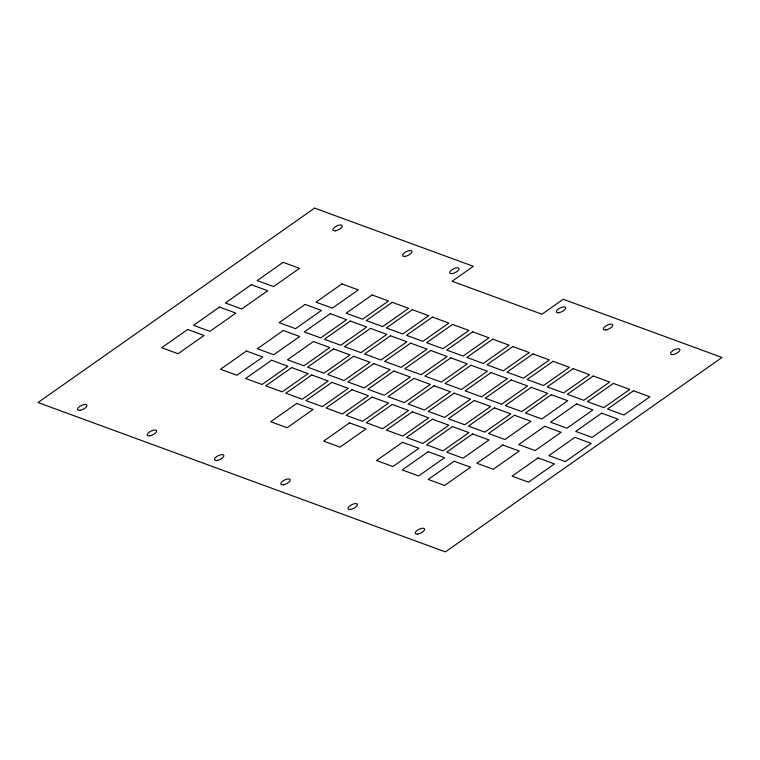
<?xml version="1.0" encoding="UTF-8"?>
<svg xmlns="http://www.w3.org/2000/svg" width="760" height="760" viewBox="0 0 760 760"><rect width="100%" height="100%" fill="white"/><g stroke="black" fill="none" stroke-linecap="round" stroke-linejoin="round"><path stroke-width="1.14" d="M314.602 208.107L38 402.543L445.398 551.893L722 357.456L563.236 299.26L541.966 314.212L452.086 281.267L473.356 266.304L314.602 208.107M187.644 329.469L161.68 347.709L178.077 353.723L204.041 335.474L187.644 329.469M219.469 307.087L193.515 325.337L209.912 331.351L235.866 313.101L219.469 307.087M251.303 284.715L225.34 302.964L241.737 308.969L267.701 290.728L251.303 284.715M283.128 262.342L257.174 280.582L273.572 286.596L299.526 268.346L283.128 262.342M305.064 304.418L279.101 322.667L295.498 328.681L321.461 310.431L305.064 304.418M246.44 351.015L220.486 369.265L236.882 375.278L262.837 357.029L246.44 351.015M341.933 283.898L315.97 302.138L332.367 308.151L358.33 289.902L341.933 283.898M283.309 330.495L257.355 348.735L273.752 354.749L299.706 336.499L283.309 330.495M330.258 313.661L304.304 331.911L320.701 337.915L346.655 319.675L330.258 313.661M271.586 360.24L245.632 378.49L262.029 384.493L287.983 366.253L271.586 360.24M372.115 294.956L346.161 313.205L362.558 319.219L388.512 300.969L372.115 294.956M313.443 341.534L287.489 359.784L303.886 365.798L329.84 347.548L313.443 341.534M350.312 321.014L324.358 339.255L340.755 345.268L366.709 327.019L350.312 321.014M291.697 367.612L265.734 385.852L282.131 391.865L308.094 373.616L291.697 367.612M392.226 302.328L366.263 320.577L382.66 326.591L408.623 308.341L392.226 302.328M333.545 348.906L307.591 367.156L323.988 373.169L349.942 354.92L333.545 348.906M370.424 328.377L344.46 346.626L360.858 352.64L386.821 334.39L370.424 328.377M311.799 374.974L285.845 393.224L302.242 399.237L328.197 380.988L311.799 374.974M412.328 309.7L386.374 327.949L402.772 333.963L428.726 315.713L412.328 309.7M353.656 356.278L327.702 374.528L344.09 380.541L370.053 362.292L353.656 356.278M390.526 335.749L364.572 353.998L380.969 360.012L406.923 341.762L390.526 335.749M296.675 403.474L270.712 421.724L287.109 427.737L313.063 409.488L296.675 403.474M331.901 382.346L305.947 400.596L322.344 406.609L348.298 388.36L331.901 382.346M432.44 317.072L406.476 335.322L422.873 341.325L448.837 323.085L432.44 317.072M373.758 363.651L347.805 381.9L364.202 387.904L390.155 369.664L373.758 363.651M410.628 343.121L384.674 361.37L401.071 367.384L427.025 349.135L410.628 343.121M352.013 389.719L326.049 407.968L342.447 413.981L368.41 395.732L352.013 389.719M452.542 324.444L426.588 342.694L442.985 348.697L468.939 330.448L452.542 324.444M393.87 371.022L367.906 389.272L384.303 395.276L410.267 377.026L393.87 371.022M430.74 350.493L404.776 368.742L421.173 374.747L447.137 356.506L430.74 350.493M372.115 397.09L346.161 415.34L362.558 421.344L388.512 403.104L372.115 397.09M472.653 331.816L446.69 350.056L463.087 356.07L489.041 337.82L472.653 331.816M349.581 422.873L323.627 441.123L340.024 447.137L365.978 428.887L349.581 422.873M413.972 378.394L388.018 396.634L404.415 402.648L430.369 384.398L413.972 378.394M450.841 357.865L424.887 376.115L441.284 382.118L467.238 363.878L450.841 357.865M392.226 404.462L366.263 422.712L382.66 428.716L408.623 410.476L392.226 404.462M492.756 339.178L466.801 357.428L483.198 363.441L509.153 345.192L492.756 339.178M434.083 385.757L408.12 404.006L424.517 410.02L450.48 391.77L434.083 385.757M470.953 365.237L444.99 383.477L461.387 389.49L487.35 371.241L470.953 365.237M412.328 411.834L386.374 430.074L402.772 436.088L428.726 417.838L412.328 411.834M512.857 346.55L486.903 364.8L503.3 370.813L529.255 352.564L512.857 346.55M454.185 393.129L428.231 411.378L444.628 417.392L470.582 399.142L454.185 393.129M491.055 372.599L465.101 390.849L481.498 396.862L507.452 378.613L491.055 372.599M432.44 419.206L406.476 437.447L422.873 443.46L448.837 425.21L432.44 419.206M402.496 442.272L376.542 460.522L392.939 466.526L418.893 448.286L402.496 442.272M532.969 353.923L507.006 372.172L523.403 378.185L549.366 359.936L532.969 353.923M474.297 400.501L448.333 418.75L464.73 424.764L490.694 406.514L474.297 400.501M511.167 379.971L485.203 398.221L501.6 404.234L527.563 385.985L511.167 379.971M452.542 426.569L426.588 444.818L442.985 450.832L468.939 432.582L452.542 426.569M553.071 361.294L527.117 379.544L543.514 385.548L569.468 367.308L553.071 361.294M428.203 451.697L402.24 469.936L418.637 475.95L444.6 457.7L428.203 451.697M494.399 407.873L468.445 426.123L484.842 432.126L510.796 413.887L494.399 407.873M531.269 387.344L505.314 405.593L521.711 411.606L547.665 393.357L531.269 387.344M472.653 433.941L446.69 452.19L463.087 458.204L489.05 439.954L472.653 433.941M573.183 368.666L547.219 386.916L563.616 392.92L589.579 374.68L573.183 368.666M514.501 415.245L488.547 433.494L504.944 439.498L530.898 421.258L514.501 415.245M454.166 461.215L428.212 479.455L444.609 485.469L470.563 467.219L454.166 461.215M551.38 394.715L525.417 412.965L541.813 418.969L567.777 400.729L551.38 394.715M593.284 376.038L567.331 394.278L583.727 400.292L609.681 382.042L593.284 376.038M502.835 445.008L476.881 463.258L493.278 469.262L519.232 451.022L502.835 445.008M544.692 426.312L518.738 444.552L535.135 450.566L561.089 432.316L544.692 426.312M576.526 403.93L550.563 422.18L566.96 428.193L592.923 409.944L576.526 403.93M613.396 383.41L587.433 401.651L603.829 407.664L629.793 389.415L613.396 383.41M538.042 457.909L512.078 476.159L528.475 482.173L554.439 463.923L538.042 457.909M601.673 413.155L575.709 431.395L592.106 437.409L618.061 419.159L601.673 413.155M633.498 390.773L607.544 409.022L623.941 415.036L649.895 396.786L633.498 390.773M574.873 437.37L548.919 455.62L565.317 461.633L591.27 443.384L574.873 437.37M335.369 230.793A5.158 2.08 -26.3 0 0 342.276 225.939A5.158 2.08 -26.3 0 0 335.046 226.983A5.158 2.08 -26.3 0 0 335.369 230.793M405.089 256.358A5.158 2.08 -26.3 0 0 411.996 251.494A5.158 2.08 -26.3 0 0 404.766 252.538A5.158 2.08 -26.3 0 0 405.089 256.358M452.124 273.6A5.158 2.08 -26.3 0 0 459.04 268.736A5.158 2.08 -26.3 0 0 451.801 269.781A5.158 2.08 -26.3 0 0 452.124 273.6M673.047 354.578A5.158 2.08 -26.3 0 0 679.953 349.724A5.158 2.08 -26.3 0 0 672.723 350.769A5.158 2.08 -26.3 0 0 673.047 354.578M605.843 329.945A5.158 2.08 -26.3 0 0 612.76 325.09A5.158 2.08 -26.3 0 0 605.52 326.135A5.158 2.08 -26.3 0 0 605.843 329.945M558.809 312.702A5.158 2.08 -26.3 0 0 565.716 307.847A5.158 2.08 -26.3 0 0 558.486 308.892A5.158 2.08 -26.3 0 0 558.809 312.702M80.047 410.276A5.158 2.08 -26.3 0 0 86.953 405.422A5.158 2.08 -26.3 0 0 79.714 406.457A5.158 2.08 -26.3 0 0 80.047 410.276M149.768 435.831A5.158 2.08 -26.3 0 0 156.674 430.977A5.158 2.08 -26.3 0 0 149.435 432.022A5.158 2.08 -26.3 0 0 149.768 435.831M417.724 534.061A5.158 2.08 -26.3 0 0 424.631 529.207A5.158 2.08 -26.3 0 0 417.401 530.252A5.158 2.08 -26.3 0 0 417.724 534.061M350.522 509.428A5.158 2.08 -26.3 0 0 357.438 504.573A5.158 2.08 -26.3 0 0 350.198 505.609A5.158 2.08 -26.3 0 0 350.522 509.428M283.328 484.794A5.158 2.08 -26.3 0 0 290.234 479.94A5.158 2.08 -26.3 0 0 282.995 480.976A5.158 2.08 -26.3 0 0 283.328 484.794M216.961 460.465A5.158 2.08 -26.3 0 0 223.877 455.61A5.158 2.08 -26.3 0 0 216.638 456.655A5.158 2.08 -26.3 0 0 216.961 460.465"/></g></svg>
